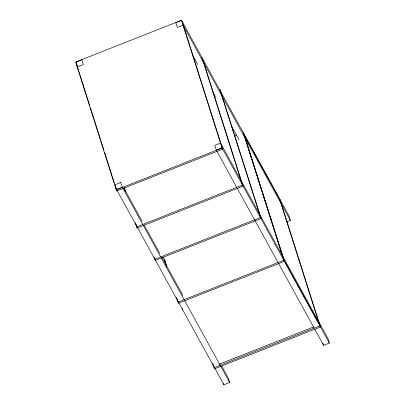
<?xml version="1.0" encoding="UTF-8"?>
<svg xmlns="http://www.w3.org/2000/svg" width="405" height="405" viewBox="0 0 405 405"><rect width="100%" height="100%" fill="white"/><g stroke="black" fill="none" stroke-linecap="round" stroke-linejoin="round"><path stroke-width="0.61" d="M286.927 221.768L290.38 220.401L288.861 215.622L181.491 20.25L75.644 62.076L116.24 189.849L116.837 190.932L222.684 149.106L182.088 21.333M181.541 20.407L175.79 22.685L177.309 27.464L183.06 25.191L290.38 220.401M194.208 60.304L195.382 59.839M234.935 135.756L236.697 135.062M116.24 189.849L222.087 148.022L222.684 149.106M136.596 226.881L242.443 185.055L243.04 186.138L137.194 227.964L135.26 222.664M154.73 259.301L260.577 217.475L261.174 218.558L155.328 260.385L153.966 256.892M177.916 302.105L283.763 260.273L284.356 261.362L178.514 303.188L176.767 298.485M219.054 364.298L313.591 326.936M214.017 367.71L319.864 325.878L320.461 326.967L214.615 368.793L212.681 363.488M117.182 190.644L223.894 384.75L229.645 382.477L228.126 377.698L221.743 366.085M314.786 329.311L323.6 345.349L329.356 343.075L327.837 338.296L220.517 143.081L214.766 145.355L216.28 150.133L222.036 147.86L260.339 217.541M279.678 199.387L244.331 135.098L284.118 260.324L319.464 324.618M192.512 55.11L197.675 64.511M212.878 92.163L215.617 97.139M231.422 125.899L239.026 139.725M260.952 218.644L329.356 343.075M216.893 151.242L236.652 187.186M237.259 188.29L277.997 262.394M278.605 263.503L314.179 328.202M123.849 188.016L142.089 221.196M144.215 225.069L159.722 253.272M161.848 257.14L182.827 295.301M122.933 188.371L142.697 224.314M143.304 225.423L160.633 256.942M161.241 258.051L229.645 382.477M279.87 199.194L320.461 326.967M279.273 198.111L319.864 325.878M322.841 342.959L323.6 345.349M243.764 133.589L284.356 261.362M243.167 132.506L283.763 260.273M261.174 218.558L219.986 89.702L260.577 217.475M202.449 58.366L243.04 186.138M201.852 57.282L242.443 185.055M181.491 20.25L222.087 148.022M223.514 383.555L223.894 384.75M213.465 365.178L214.615 368.793M182.275 308.448L182.827 310.2M164.531 259.19L166.258 264.617M177.365 299.573L178.514 303.188M163.554 256.902L166.617 266.546M176.135 297.28L176.686 299.027M154.756 258.577L155.328 260.385M124.365 187.586L124.942 189.393M136.045 224.35L137.194 227.964M124.153 187.707L125.494 191.924M76.241 63.165L79.496 73.406M79.881 74.611L89.647 105.351M90.411 107.76L100.561 139.705M100.941 140.91L103.817 149.951M104.581 152.361L114.347 183.095M115.111 185.51L116.837 190.932M81.83 59.813L76.079 62.087L77.598 66.865L83.349 64.592L81.83 59.813M120.806 182.483L115.055 184.756L116.574 189.535L122.325 187.262L120.806 182.483"/></g></svg>
